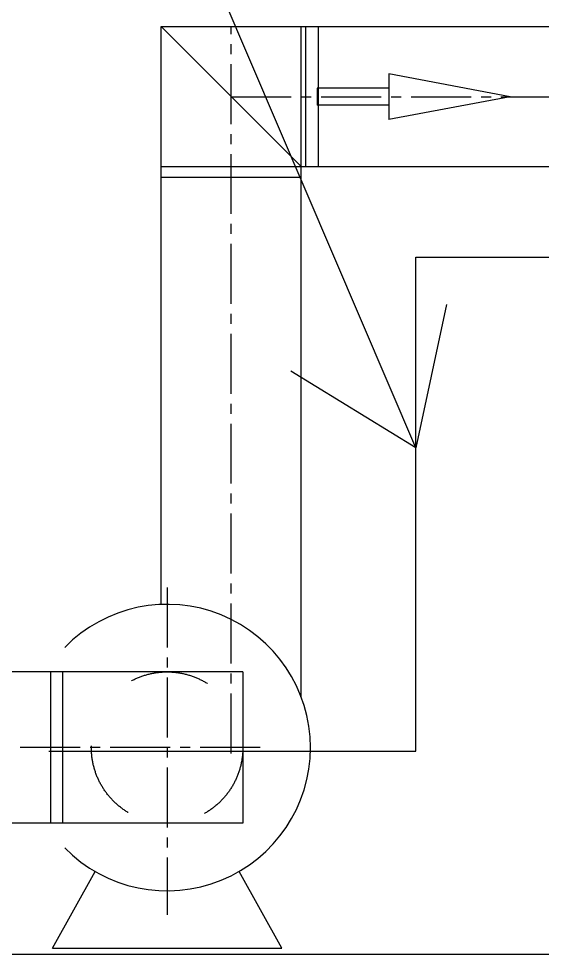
# Model space of a CAD drawing. Header units: millimetres. Extents: x 8533 to 164433, y 5768 to 115327.
# Drawn here: x 109290 to 110927, y 25415 to 28342 of the extents above; entities that cross this region are included whole.
import ezdxf

# ---------------------------------------------------------------- set-up
doc = ezdxf.new("R2010")
doc.units = ezdxf.units.MM
doc.header["$LTSCALE"] = 250
doc.linetypes.add('CENTER2', pattern=[1.125, 0.75, -0.125, 0.125, -0.125])
doc.linetypes.add('HIDDEN', pattern=[2, 1, -1])
for name, color, linetype in [('AA-XXXX-DIMS', 7, 'Continuous'), ('ARC', 8, 'Continuous'), ('st', 4, 'Continuous'), ('전실제연_인버터', 3, 'Continuous')]:
    doc.layers.add(name, color=color, linetype=linetype)
doc.styles.add('맑은고딕', font='')
doc.styles.get('맑은고딕').set_extended_font_data('Malgun Gothic')
doc.dimstyles.new('DIM_40', dxfattribs={"dimscale": 250, "dimtxt": 3, "dimasz": 1.5, "dimexe": 2, "dimexo": 2.5, "dimgap": 1, "dimtad": 1, "dimdec": 0, "dimzin": 0, "dimdsep": 46, "dimtxsty": '맑은고딕', "dimblk1": 'DIMDOT', "dimblk2": 'DIMDOT', "dimsah": 1, "dimcen": 0.09, "dimdle": 2, "dimclrd": 7, "dimclre": 7, "dimclrt": 3, "dimadec": 0, "dimazin": 0, "dimtfac": 1, "dimtdec": 0, "dimtix": 1, "dimtmove": 2, "dimatfit": 3, "dimldrblk": 'DIMDOT', "dimfxl": 1, "dimtolj": 1, "dimtzin": 0, "dimarcsym": 0})

# ---------------------------------------------------------------- blocks, each defined once
blk = doc.blocks.new('DIMDOT')
at = {"layer": 'AA-XXXX-DIMS'}
for p, q in [((0, -1.5), (0, 1.5)), ((-1.5, 0), (1.5, 0))]:
    blk.add_line(p, q, dxfattribs=at)
for radius in [0.5, 0.25]:
    blk.add_circle((0, 0), radius, dxfattribs=at)

msp = doc.modelspace()

# ---------------------------------------------------------------- linework, layer by layer
at = {"layer": 'ARC'}
msp.add_line((19210.6, 25415.1), (124753.6, 25415.1), dxfattribs=at)
at = {"layer": 'st', "color": 4}
for p, q in [((109735.6, 26509.6, 0), (109735.6, 28317.4, 0)), ((109735.6, 28317.4, 0), (112794.5, 28317.4, 0)), ((110174.2, 27878.9, 0), (109735.6, 28317.4, 0)), ((110173.6, 26219.6, 0), (110173.6, 28317.4, 0)), ((110187, 28317.4, 0), (110187, 27878.9, 0)), ((110226.1, 28317.4, 0), (110226.1, 27878.9, 0)), ((110448, 28169.3, 0), (110448, 28026.9, 0)), ((110827.4, 28098.1, 0), (110448, 28169.3, 0)), ((110223.2, 28124.9, 0), (110223.2, 28071.3, 0)), ((110448, 28124.9, 0), (110223.2, 28124.9, 0)), ((110448, 28071.3, 0), (110223.2, 28071.3, 0)), ((110827.4, 28098.1, 0), (110448, 28026.9, 0)), ((109735.6, 27879.4, 0), (112794.5, 27879.4, 0)), ((109735.6, 27846.3, 0), (110174.2, 27846.3, 0)), ((109991, 26298.7, 0), (108715, 26298.7, 0)), ((109389.8, 26298.7, 0), (109389.8, 25824.9, 0)), ((109426.7, 26298.7, 0), (109426.7, 25824.9, 0)), ((109991, 26298.7, 0), (109991, 25824.9, 0)), ((109991, 25824.9, 0), (108715, 25824.9, 0)), ((109395.5, 25434.3, 0), (109528.8, 25674.3, 0)), ((110112.7, 25434.3, 0), (109979.3, 25674.3, 0)), ((109395.5, 25434.3, 0), (110112.7, 25434.3, 0))]:
    msp.add_line(p, q, dxfattribs=at)
at = {"layer": 'st', "color": 1, "linetype": 'CENTER2'}
for p, q in [((109954.6, 26043.8, 0), (109954.6, 28317.4, 0)), ((109954.6, 28098.1, 0), (112794.5, 28098.1, 0)), ((109754.1, 26562.2, 0), (109754.1, 25538.6, 0)), ((110044.6, 26061.8, 0), (108951.9, 26061.8, 0))]:
    msp.add_line(p, q, dxfattribs=at)
at = {"layer": 'st', "color": 4, "linetype": 'HIDDEN'}
msp.add_circle((109754.1, 26061.8, 0), 236.9, dxfattribs=at)
at = {"layer": 'st', "color": 4}
msp.add_arc((109754.1, 26061.8, 0), 448.2, 224.3784, 135.6216, dxfattribs=at)
at = {"layer": '전실제연_인버터'}
for p, q in [((110531.9, 27595.9, 0), (111079, 27595.9, 0)), ((110531.9, 26050.4, 0), (110531.9, 27595.9, 0)), ((109384.1, 26050.4, 0), (110531.9, 26050.4, 0))]:
    msp.add_line(p, q, dxfattribs=at)

# ---------------------------------------------------------------- leaders
at = {"layer": '전실제연_인버터', "color": 1}
msp.add_leader([(110531.9, 26999.3, 0), (109372.2, 29713, 0), (105592.6, 29713, 0)], dimstyle='DIM_40', override={"dimgap": 1, "dimtad": 0, "dimclrd": 1, "dimldrblk": 'Open90'}, dxfattribs=at)

doc.saveas('drawing.dxf')
